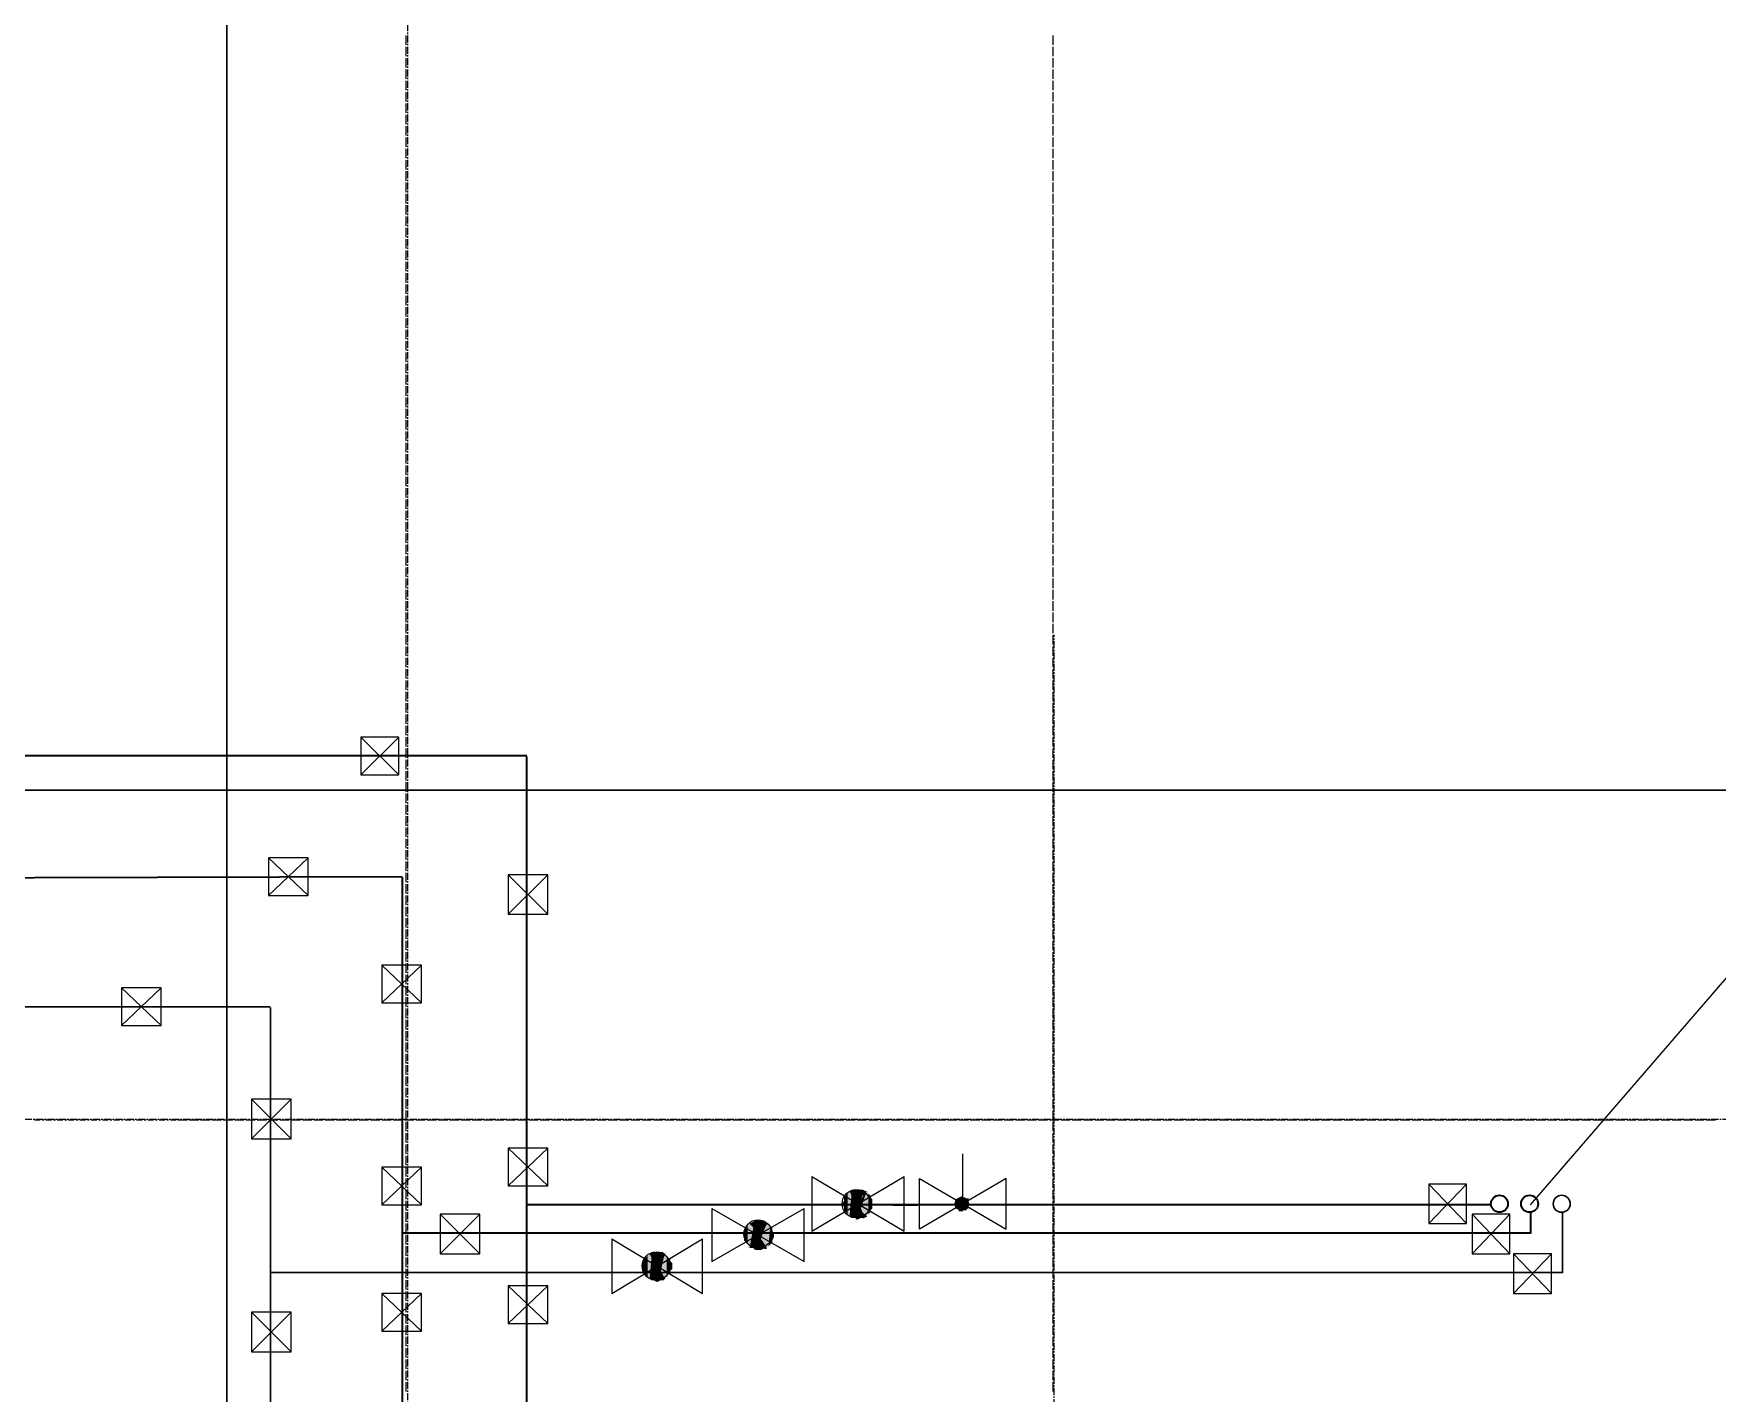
# Model space of a CAD drawing. Header units: millimetres. Extents: x -10178924 to 11692288, y -947381 to 58396.
# Drawn here: x 748519 to 752297, y -787306 to -784253 of the extents above; entities that cross this region are included whole.
import ezdxf

# ---------------------------------------------------------------- set-up
doc = ezdxf.new("R2010")
doc.units = ezdxf.units.MM
doc.linetypes.add('осевая', pattern=[50.8, 31.75, -6.35, 6.35, -6.35])
for name, color, linetype, lineweight in [('PDF _0', 7, 'Continuous', 9), ('PDF _Разрезы', 7, 'Continuous', 9), ('PDF _Текст', 7, 'Continuous', 5), ('Размеры осевые', 153, 'Continuous', 9)]:
    doc.layers.add(name, color=color, linetype=linetype, lineweight=lineweight)
for name, color, linetype in [('PDF _PDF _Разрезы', 7, 'Continuous'), ('PDF _В1_Арматура', 7, 'Continuous'), ('PDF _ВК_В1', 5, 'Continuous'), ('PDF _ВК_Т3', 1, 'Continuous'), ('PDF _ВК_Т4', 6, 'Continuous')]:
    doc.layers.add(name, color=color, linetype=linetype)
doc.layers.add('PDF _Размеры осевые', color=7, linetype='Continuous', true_color=0x5d6970)

# ---------------------------------------------------------------- blocks, each defined once
blk = doc.blocks.new('A$C5282721b')
at = {"layer": 'PDF _Разрезы', "color": 18, "lineweight": 9, "true_color": 0x000000, "transparency": 33554687}
for points in [[(26590.978, -58613.553), (26594.843, 2746.034)], [(-3851.775, -5161.054), (61037.167, -5161.054)]]:
    blk.add_lwpolyline(points, dxfattribs=at)
at = {"layer": 'Размеры осевые', "color": 251, "linetype": 'осевая', "ltscale": 0.5, "transparency": 33554687}
for p, q in [((27000, -52200), (27000, 1500)), ((28450, -58512.867), (28450, -4812.867)), ((-9750, -5900), (57900, -5900))]:
    blk.add_line(p, q, dxfattribs=at)

msp = doc.modelspace()

# ---------------------------------------------------------------- linework, layer by layer
at = {"layer": 'PDF _0', "lineweight": 25}
for points in [[(749253.1, -785917), (749337.8, -785917), (749337.8, -785832.4), (749253.1, -785832.4)], [(749045.7, -786188), (749134.6, -786188), (749134.6, -786103.3), (749045.7, -786103.3)], [(749583.3, -786230.3), (749672.2, -786230.3), (749672.2, -786141.4), (749583.3, -786141.4)], [(749299.7, -786429.3), (749388.6, -786429.3), (749388.6, -786344.6), (749299.7, -786344.6)], [(748715.5, -786480.1), (748804.4, -786480.1), (748804.4, -786395.4), (748715.5, -786395.4)], [(749007.6, -786734.1), (749096.5, -786734.1), (749096.5, -786645.2), (749007.6, -786645.2)], [(749583.3, -786839.9), (749672.2, -786839.9), (749672.2, -786755.3), (749583.3, -786755.3)], [(749299.7, -786882.3), (749388.6, -786882.3), (749388.6, -786797.6), (749299.7, -786797.6)], [(751649.2, -786924.6), (751733.9, -786924.6), (751733.9, -786835.7), (751649.2, -786835.7)], [(749430.9, -786992.3), (749519.8, -786992.3), (749519.8, -786903.4), (749430.9, -786903.4)], [(751746.6, -786992.3), (751831.2, -786992.3), (751831.2, -786903.4), (751746.6, -786903.4)], [(751839.7, -787081.2), (751924.4, -787081.2), (751924.4, -786992.3), (751839.7, -786992.3)], [(749299.7, -787165.9), (749388.6, -787165.9), (749388.6, -787081.2), (749299.7, -787081.2)], [(749583.3, -787149), (749672.2, -787149), (749672.2, -787064.3), (749583.3, -787064.3)], [(749007.6, -787212.5), (749096.5, -787212.5), (749096.5, -787123.6), (749007.6, -787123.6)]]:
    msp.add_lwpolyline(points, close=True, dxfattribs=at)
for points in [[(749253.1, -785832.4), (749337.8, -785917)], [(749337.8, -785832.4), (749253.1, -785917)], [(749045.7, -786103.3), (749134.6, -786188)], [(749134.6, -786103.3), (749045.7, -786188)], [(749583.3, -786141.4), (749672.2, -786230.3)], [(749672.2, -786141.4), (749583.3, -786230.3)], [(749299.7, -786344.6), (749388.6, -786429.3)], [(749388.6, -786344.6), (749299.7, -786429.3)], [(748715.5, -786395.4), (748804.4, -786480.1)], [(748804.4, -786395.4), (748715.5, -786480.1)], [(749007.6, -786645.2), (749096.5, -786734.1)], [(749096.5, -786645.2), (749007.6, -786734.1)], [(749583.3, -786755.3), (749672.2, -786839.9)], [(749672.2, -786755.3), (749583.3, -786839.9)], [(749299.7, -786797.6), (749388.6, -786882.3)], [(749388.6, -786797.6), (749299.7, -786882.3)], [(751649.2, -786835.7), (751733.9, -786924.6)], [(751733.9, -786835.7), (751649.2, -786924.6)], [(749430.9, -786903.4), (749519.8, -786992.3)], [(749519.8, -786903.4), (749430.9, -786992.3)], [(751746.6, -786903.4), (751831.2, -786992.3)], [(751831.2, -786903.4), (751746.6, -786992.3)], [(751839.7, -786992.3), (751924.4, -787081.2)], [(751924.4, -786992.3), (751839.7, -787081.2)], [(749299.7, -787081.2), (749388.6, -787165.9)], [(749388.6, -787081.2), (749299.7, -787165.9)], [(749583.3, -787064.3), (749672.2, -787149)], [(749672.2, -787064.3), (749583.3, -787149)], [(749007.6, -787123.6), (749096.5, -787212.5)], [(749096.5, -787123.6), (749007.6, -787212.5)]]:
    msp.add_lwpolyline(points, dxfattribs=at)
at = {"layer": 'PDF _PDF _Разрезы', "lineweight": 9}
for points in [[(748948.3, -839405.6), (748952.5, -778045.5)], [(718506.2, -785950.9), (783388.3, -785950.9)]]:
    msp.add_lwpolyline(points, dxfattribs=at)
at = {"layer": 'PDF _В1_Арматура', "lineweight": 25}
msp.add_lwpolyline([(750603.5, -786882.3), (750603.5, -786768)], dxfattribs=at)
at = {"layer": 'PDF _В1_Арматура', "lineweight": 0}
for points in [[(750264.9, -786818.8), (750472.3, -786941.5), (750472.3, -786818.8)], [(750264.9, -786818.8), (750264.9, -786941.5), (750472.3, -786818.8)], [(750379.2, -786861.1), (750387.6, -786852.6), (750379.2, -786861.1)], [(750040.5, -786890.7), (750247.9, -787009.3), (750247.9, -786890.7)], [(750040.5, -786890.7), (750040.5, -787009.3), (750247.9, -786890.7)], [(750362.2, -786890.7), (750366.5, -786882.3), (750362.2, -786890.7)], [(750599.3, -786886.5), (750586.6, -786886.5), (750599.3, -786886.5)], [(750599.3, -786873.8), (750590.8, -786873.8), (750599.3, -786873.8)], [(750603.5, -786895), (750595.1, -786895), (750603.5, -786895)], [(750603.5, -786865.3), (750599.3, -786865.3), (750603.5, -786865.3)], [(750603.5, -786865.3), (750603.5, -786865.3), (750603.5, -786865.3)], [(750603.5, -786865.3), (750603.5, -786865.3), (750603.5, -786865.3)], [(750607.8, -786886.5), (750603.5, -786882.3), (750607.8, -786886.5)], [(750603.5, -786895), (750603.5, -786895), (750603.5, -786895)], [(750603.5, -786895), (750603.5, -786895), (750603.5, -786895)], [(750616.3, -786869.6), (750612, -786869.6), (750616.3, -786869.6)], [(750159, -786933.1), (750163.3, -786924.6), (750159, -786933.1)], [(750379.2, -786911.9), (750387.6, -786907.7), (750379.2, -786911.9)], [(749816.1, -786958.5), (749816.1, -787081.2), (750019.3, -786958.5)], [(749816.2, -786958.5), (750019.3, -787081.2), (750019.3, -786958.5)], [(750137.9, -786958.5), (750146.3, -786950), (750137.9, -786958.5)], [(749930.4, -787000.8), (749934.7, -786992.3), (749930.4, -787000.8)], [(750159, -786979.6), (750163.3, -786979.6), (750159, -786979.6)], [(749909.3, -787030.4), (749917.7, -787022), (749909.3, -787030.4)], [(749930.4, -787051.6), (749934.7, -787047.4), (749930.4, -787051.6)]]:
    msp.add_lwpolyline(points, dxfattribs=at)
at = {"layer": 'PDF _В1_Арматура', "lineweight": 25}
msp.add_lwpolyline([(750506.2, -786823), (750700.9, -786937.3), (750700.9, -786823), (750506.2, -786937.3)], close=True, dxfattribs=at)
at = {"layer": 'PDF _В1_Арматура', "lineweight": 0}
for points in [[(750603.5, -786865.3), (750603.5, -786865.3), (750603.5, -786865.3)], [(750603.5, -786882.3), (750603.5, -786882.3), (750603.5, -786882.3)], [(750612, -786869.6), (750612, -786869.6), (750612, -786869.6)]]:
    msp.add_lwpolyline(points, close=True, dxfattribs=at)
for centre in [(750364.4, -786880.1), (750144.2, -786947.9), (749915.6, -787019.8)]:
    msp.add_circle(centre, 31.7, dxfattribs=at)
at = {"layer": 'PDF _В1_Арматура', "lineweight": 25}
msp.add_circle((750601.4, -786880.1), 14.8, dxfattribs=at)
at = {"layer": 'PDF _В1_Арматура', "transparency": 33554559}
for points in [[(750341.1, -786899.2), (750341.1, -786861.1), (750336.8, -786895)], [(750341.1, -786861.1), (750336.8, -786895), (750336.8, -786865.3)], [(750345.3, -786903.4), (750345.3, -786856.9), (750341.1, -786899.2)], [(750345.3, -786856.9), (750341.1, -786899.2), (750341.1, -786861.1)], [(750349.5, -786907.7), (750349.5, -786852.6), (750345.3, -786903.4)], [(750349.5, -786852.6), (750345.3, -786903.4), (750345.3, -786856.9)], [(750353.8, -786861.1), (750353.8, -786848.4), (750349.5, -786852.6)], [(750353.8, -786861.1), (750349.5, -786907.7), (750349.5, -786852.6)], [(750353.8, -786899.2), (750353.8, -786861.1), (750349.5, -786907.7)], [(750362.2, -786869.6), (750362.2, -786848.4), (750353.8, -786861.1)], [(750362.2, -786848.4), (750353.8, -786861.1), (750353.8, -786848.4)], [(750362.2, -786869.6), (750353.8, -786899.2), (750353.8, -786861.1)], [(750366.5, -786882.3), (750366.5, -786848.4), (750362.2, -786869.6)], [(750366.5, -786848.4), (750362.2, -786869.6), (750362.2, -786848.4)], [(750374.9, -786869.6), (750374.9, -786848.4), (750366.5, -786882.3)], [(750374.9, -786848.4), (750366.5, -786882.3), (750366.5, -786848.4)], [(750379.2, -786861.1), (750379.2, -786848.4), (750374.9, -786869.6)], [(750379.2, -786848.4), (750374.9, -786869.6), (750374.9, -786848.4)], [(750387.6, -786907.7), (750387.6, -786852.6), (750374.9, -786890.7)], [(750387.6, -786852.6), (750374.9, -786890.7), (750374.9, -786869.6)], [(750387.6, -786852.6), (750379.2, -786861.1), (750379.2, -786848.4)], [(750391.9, -786856.9), (750387.6, -786907.7), (750387.6, -786852.6)], [(750391.9, -786903.4), (750391.9, -786856.9), (750387.6, -786907.7)], [(750396.1, -786861.1), (750391.9, -786903.4), (750391.9, -786856.9)], [(750396.1, -786899.2), (750396.1, -786861.1), (750391.9, -786903.4)], [(750396.1, -786865.3), (750396.1, -786899.2), (750396.1, -786861.1)], [(750336.8, -786886.5), (750336.8, -786873.8), (750332.6, -786882.3)], [(750336.8, -786895), (750336.8, -786865.3), (750336.8, -786890.7)], [(750336.8, -786865.3), (750336.8, -786890.7), (750336.8, -786869.6)], [(750336.8, -786890.7), (750336.8, -786869.6), (750336.8, -786886.5)], [(750336.8, -786869.6), (750336.8, -786886.5), (750336.8, -786873.8)], [(750353.8, -786899.2), (750353.8, -786911.9), (750349.5, -786907.7)], [(750362.2, -786890.7), (750362.2, -786869.6), (750353.8, -786899.2)], [(750362.2, -786911.9), (750362.2, -786890.7), (750353.8, -786911.9)], [(750362.2, -786890.7), (750353.8, -786911.9), (750353.8, -786899.2)], [(750366.5, -786882.3), (750362.2, -786890.7), (750362.2, -786869.6)], [(750366.5, -786916.1), (750366.5, -786882.3), (750362.2, -786911.9)], [(750366.5, -786882.3), (750362.2, -786911.9), (750362.2, -786890.7)], [(750366.5, -786882.3), (750366.5, -786882.3), (750374.9, -786869.6)], [(750366.5, -786882.3), (750374.9, -786869.6), (750374.9, -786890.7)], [(750374.9, -786890.7), (750366.5, -786916.1), (750366.5, -786882.3)], [(750374.9, -786911.9), (750374.9, -786890.7), (750366.5, -786916.1)], [(750379.2, -786899.2), (750374.9, -786911.9), (750374.9, -786890.7)], [(750379.2, -786911.9), (750379.2, -786899.2), (750374.9, -786911.9)], [(750387.6, -786907.7), (750379.2, -786911.9), (750379.2, -786899.2)], [(750400.3, -786869.6), (750396.1, -786895), (750396.1, -786865.3)], [(750396.1, -786895), (750396.1, -786865.3), (750396.1, -786899.2)], [(750400.3, -786890.7), (750400.3, -786869.6), (750396.1, -786895)], [(750400.3, -786873.8), (750400.3, -786890.7), (750400.3, -786869.6)], [(750400.3, -786882.3), (750400.3, -786886.5), (750400.3, -786873.8)], [(750400.3, -786886.5), (750400.3, -786873.8), (750400.3, -786890.7)], [(750590.8, -786873.8), (750599.3, -786873.8), (750586.6, -786873.8)], [(750599.3, -786873.8), (750586.6, -786873.8), (750599.3, -786878)], [(750586.6, -786873.8), (750599.3, -786878), (750586.6, -786878)], [(750599.3, -786878), (750586.6, -786878), (750603.5, -786882.3)], [(750586.6, -786878), (750603.5, -786882.3), (750586.6, -786882.3)], [(750599.3, -786882.3), (750599.3, -786882.3), (750586.6, -786882.3)], [(750599.3, -786882.3), (750586.6, -786882.3), (750603.5, -786882.3)], [(750599.3, -786882.3), (750586.6, -786882.3), (750599.3, -786886.5)], [(750586.6, -786882.3), (750599.3, -786886.5), (750586.6, -786886.5)], [(750586.6, -786886.5), (750599.3, -786886.5), (750590.8, -786886.5)], [(750595.1, -786869.6), (750590.8, -786869.6), (750590.8, -786869.6)], [(750590.8, -786869.6), (750595.1, -786869.6), (750595.1, -786869.6)], [(750595.1, -786869.6), (750595.1, -786869.6), (750590.8, -786869.6)], [(750595.1, -786869.6), (750590.8, -786869.6), (750599.3, -786873.8)], [(750590.8, -786869.6), (750599.3, -786873.8), (750590.8, -786873.8)], [(750599.3, -786886.5), (750590.8, -786886.5), (750595.1, -786890.7)], [(750590.8, -786886.5), (750595.1, -786890.7), (750590.8, -786890.7)], [(750590.8, -786890.7), (750595.1, -786890.7), (750595.1, -786890.7)], [(750595.1, -786890.7), (750595.1, -786890.7), (750590.8, -786890.7)], [(750595.1, -786895), (750595.1, -786895), (750590.8, -786890.7)], [(750595.1, -786895), (750590.8, -786890.7), (750595.1, -786890.7)], [(750599.3, -786865.3), (750603.5, -786865.3), (750595.1, -786865.3)], [(750603.5, -786865.3), (750595.1, -786865.3), (750603.5, -786869.6)], [(750595.1, -786865.3), (750603.5, -786869.6), (750595.1, -786869.6)], [(750595.1, -786869.6), (750603.5, -786869.6), (750603.5, -786869.6)], [(750603.5, -786869.6), (750603.5, -786869.6), (750595.1, -786869.6)], [(750603.5, -786869.6), (750595.1, -786869.6), (750603.5, -786878)], [(750595.1, -786869.6), (750603.5, -786878), (750599.3, -786878)], [(750599.3, -786886.5), (750603.5, -786890.7), (750595.1, -786890.7)], [(750595.1, -786890.7), (750603.5, -786890.7), (750603.5, -786890.7)], [(750603.5, -786890.7), (750603.5, -786890.7), (750595.1, -786890.7)], [(750603.5, -786890.7), (750595.1, -786890.7), (750603.5, -786895)], [(750595.1, -786890.7), (750603.5, -786895), (750595.1, -786895)], [(750595.1, -786895), (750603.5, -786895), (750603.5, -786895)], [(750603.5, -786895), (750603.5, -786895), (750595.1, -786895)], [(750595.1, -786895), (750603.5, -786895), (750599.3, -786895)], [(750603.5, -786865.3), (750599.3, -786865.3), (750599.3, -786865.3)], [(750599.3, -786878), (750603.5, -786878), (750603.5, -786882.3)], [(750603.5, -786882.3), (750599.3, -786882.3), (750599.3, -786882.3)], [(750603.5, -786882.3), (750599.3, -786882.3), (750603.5, -786886.5)], [(750599.3, -786882.3), (750603.5, -786886.5), (750599.3, -786886.5)], [(750603.5, -786886.5), (750599.3, -786886.5), (750603.5, -786890.7)], [(750599.3, -786895), (750603.5, -786895), (750603.5, -786895)], [(750603.5, -786865.3), (750607.8, -786865.3), (750607.8, -786865.3)], [(750607.8, -786865.3), (750607.8, -786865.3), (750603.5, -786865.3)], [(750607.8, -786865.3), (750603.5, -786865.3), (750612, -786869.6)], [(750603.5, -786865.3), (750612, -786869.6), (750603.5, -786869.6)], [(750603.5, -786869.6), (750612, -786869.6), (750612, -786869.6)], [(750612, -786869.6), (750612, -786869.6), (750603.5, -786869.6)], [(750603.5, -786878), (750603.5, -786878), (750603.5, -786869.6)], [(750603.5, -786878), (750603.5, -786869.6), (750612, -786869.6)], [(750603.5, -786878), (750603.5, -786882.3), (750603.5, -786882.3)], [(750603.5, -786882.3), (750616.2, -786882.3), (750616.2, -786882.3)], [(750616.2, -786882.3), (750616.2, -786882.3), (750603.5, -786882.3)], [(750603.5, -786882.3), (750607.8, -786886.5), (750603.5, -786886.5)], [(750607.8, -786886.5), (750603.5, -786886.5), (750607.8, -786890.7)], [(750603.5, -786886.5), (750607.8, -786890.7), (750603.5, -786890.7)], [(750612, -786890.7), (750603.5, -786890.7), (750612, -786895)], [(750603.5, -786890.7), (750612, -786895), (750603.5, -786895)], [(750607.8, -786895), (750607.8, -786895), (750603.5, -786895)], [(750607.8, -786895), (750603.5, -786895), (750612, -786895)], [(750603.5, -786895), (750607.8, -786895), (750607.8, -786895)], [(750607.8, -786873.8), (750616.3, -786878), (750603.6, -786878)], [(750616.3, -786878), (750603.6, -786878), (750616.3, -786882.3)], [(750603.6, -786878), (750616.3, -786882.3), (750603.6, -786882.3)], [(750616.3, -786882.3), (750603.6, -786882.3), (750616.3, -786886.5)], [(750603.6, -786882.3), (750616.3, -786886.5), (750607.8, -786886.5)], [(750612, -786869.6), (750616.3, -786869.6), (750607.8, -786869.6)], [(750616.3, -786869.6), (750607.8, -786869.6), (750616.3, -786873.8)], [(750607.8, -786869.6), (750616.3, -786873.8), (750607.8, -786873.8)], [(750607.8, -786873.8), (750616.2, -786873.8), (750616.2, -786873.8)], [(750616.2, -786873.8), (750616.2, -786873.8), (750607.8, -786873.8)], [(750616.3, -786873.8), (750607.8, -786873.8), (750616.3, -786878)], [(750607.8, -786886.5), (750616.2, -786886.5), (750616.2, -786886.5)], [(750616.2, -786886.5), (750616.2, -786886.5), (750607.8, -786886.5)], [(750616.3, -786886.5), (750607.8, -786886.5), (750616.3, -786890.7)], [(750607.8, -786886.5), (750616.3, -786890.7), (750607.8, -786890.7)], [(750612, -786890.7), (750612, -786895), (750612, -786895)], [(750612, -786895), (750612, -786895), (750612, -786890.7)], [(750116.7, -786966.9), (750116.7, -786933.1), (750112.5, -786962.7)], [(750116.7, -786933.1), (750112.5, -786962.7), (750112.5, -786941.5)], [(750120.9, -786971.2), (750120.9, -786928.8), (750116.7, -786966.9)], [(750120.9, -786928.8), (750116.7, -786966.9), (750116.7, -786933.1)], [(750125.2, -786979.6), (750125.2, -786924.6), (750120.9, -786975.4)], [(750125.2, -786924.6), (750120.9, -786975.4), (750120.9, -786924.6)], [(750120.9, -786975.4), (750120.9, -786924.6), (750120.9, -786971.2)], [(750120.9, -786924.6), (750120.9, -786971.2), (750120.9, -786928.8)], [(750133.6, -786933.1), (750133.6, -786920.4), (750125.2, -786924.6)], [(750133.6, -786933.1), (750125.2, -786979.6), (750125.2, -786924.6)], [(750133.6, -786971.2), (750133.6, -786933.1), (750125.2, -786979.6)], [(750137.9, -786941.5), (750137.9, -786916.1), (750133.6, -786933.1)], [(750137.9, -786916.1), (750133.6, -786933.1), (750133.6, -786920.4)], [(750137.9, -786941.5), (750133.6, -786971.2), (750133.6, -786933.1)], [(750146.3, -786950), (750146.3, -786916.1), (750137.9, -786941.5)], [(750146.3, -786916.1), (750137.9, -786941.5), (750137.9, -786916.1)], [(750150.6, -786941.5), (750150.6, -786916.1), (750146.3, -786950)], [(750150.6, -786916.1), (750146.3, -786950), (750146.3, -786916.1)], [(750159, -786920.4), (750150.6, -786941.5), (750150.6, -786916.1)], [(750159, -786933.1), (750159, -786920.4), (750150.6, -786941.5)], [(750163.3, -786979.6), (750163.3, -786924.6), (750150.6, -786958.5)], [(750163.3, -786924.6), (750150.6, -786958.5), (750150.6, -786941.5)], [(750163.3, -786924.6), (750159, -786933.1), (750159, -786920.4)], [(750167.5, -786975.4), (750167.5, -786924.6), (750163.3, -786979.6)], [(750167.5, -786924.6), (750163.3, -786979.6), (750163.3, -786924.6)], [(750171.7, -786928.8), (750167.5, -786975.4), (750167.5, -786924.6)], [(750171.7, -786971.2), (750171.7, -786928.8), (750167.5, -786975.4)], [(750176, -786933.1), (750171.7, -786971.2), (750171.7, -786928.8)], [(750176, -786966.9), (750176, -786933.1), (750171.7, -786971.2)], [(750176, -786941.5), (750176, -786966.9), (750176, -786933.1)], [(750112.5, -786962.7), (750112.5, -786941.5), (750112.5, -786954.2)], [(750112.5, -786941.5), (750112.5, -786954.2), (750112.5, -786945.8)], [(750112.5, -786954.2), (750112.5, -786945.8), (750112.5, -786950)], [(750133.6, -786971.2), (750133.6, -786979.6), (750125.2, -786979.6)], [(750137.9, -786958.5), (750137.9, -786941.5), (750133.6, -786971.2)], [(750137.9, -786983.9), (750137.9, -786958.5), (750133.6, -786979.6)], [(750137.9, -786958.5), (750133.6, -786979.6), (750133.6, -786971.2)], [(750146.3, -786950), (750137.9, -786958.5), (750137.9, -786941.5)], [(750146.3, -786983.9), (750146.3, -786950), (750137.9, -786983.9)], [(750146.3, -786950), (750137.9, -786983.9), (750137.9, -786958.5)], [(750146.3, -786950), (750146.3, -786950), (750150.6, -786941.5)], [(750146.3, -786950), (750150.6, -786941.5), (750150.6, -786958.5)], [(750150.6, -786958.5), (750146.3, -786983.9), (750146.3, -786950)], [(750150.6, -786983.9), (750150.6, -786958.5), (750146.3, -786983.9)], [(750159, -786971.2), (750150.6, -786983.9), (750150.6, -786958.5)], [(750159, -786979.6), (750159, -786971.2), (750150.6, -786983.9)], [(750163.3, -786979.6), (750159, -786979.6), (750159, -786971.2)], [(750180.2, -786945.8), (750176, -786962.7), (750176, -786941.5)], [(750176, -786962.7), (750176, -786941.5), (750176, -786966.9)], [(750180.2, -786954.2), (750180.2, -786945.8), (750176, -786962.7)], [(750180.2, -786950), (750180.2, -786954.2), (750180.2, -786945.8)], [(749888.1, -787034.7), (749888.1, -787005), (749883.9, -787030.4)], [(749888.1, -787005), (749883.9, -787030.4), (749883.9, -787009.3)], [(749883.9, -787030.4), (749883.9, -787009.3), (749883.9, -787026.2)], [(749883.9, -787009.3), (749883.9, -787026.2), (749883.9, -787013.5)], [(749883.9, -787026.2), (749883.9, -787013.5), (749883.9, -787022)], [(749892.3, -787038.9), (749892.3, -787000.8), (749888.1, -787034.7)], [(749892.3, -787000.8), (749888.1, -787034.7), (749888.1, -787005)], [(749896.6, -787043.1), (749896.6, -786996.6), (749892.3, -787038.9)], [(749896.6, -786996.6), (749892.3, -787038.9), (749892.3, -787000.8)], [(749900.8, -787047.4), (749900.8, -786992.3), (749896.6, -787043.1)], [(749900.8, -786992.3), (749896.6, -787043.1), (749896.6, -786996.6)], [(749905, -787000.8), (749905, -786988.1), (749900.8, -786992.3)], [(749905, -787000.8), (749900.8, -787047.4), (749900.8, -786992.3)], [(749905, -787038.9), (749905, -787000.8), (749900.8, -787047.4)], [(749909.3, -787009.3), (749909.3, -786988.1), (749905, -787000.8)], [(749909.3, -786988.1), (749905, -787000.8), (749905, -786988.1)], [(749909.3, -787009.3), (749905, -787038.9), (749905, -787000.8)], [(749909.3, -787030.4), (749909.3, -787009.3), (749905, -787038.9)], [(749917.7, -787022), (749917.7, -786988.1), (749909.3, -787009.3)], [(749917.7, -786988.1), (749909.3, -787009.3), (749909.3, -786988.1)], [(749917.7, -787022), (749909.3, -787030.4), (749909.3, -787009.3)], [(749926.2, -787009.3), (749926.2, -786988.1), (749917.7, -787022)], [(749926.2, -786988.1), (749917.7, -787022), (749917.7, -786988.1)], [(749917.7, -787022), (749917.7, -787022), (749926.2, -787009.3)], [(749917.7, -787022), (749926.2, -787009.3), (749926.2, -787030.4)], [(749930.4, -787000.8), (749930.4, -786988.1), (749926.2, -787009.3)], [(749930.4, -786988.1), (749926.2, -787009.3), (749926.2, -786988.1)], [(749934.7, -787047.4), (749934.7, -786992.3), (749926.2, -787030.4)], [(749934.7, -786992.3), (749926.2, -787030.4), (749926.2, -787009.3)], [(749934.7, -786992.3), (749930.4, -787000.8), (749930.4, -786988.1)], [(749938.9, -786996.6), (749934.7, -787047.4), (749934.7, -786992.3)], [(749938.9, -787043.1), (749938.9, -786996.6), (749934.7, -787047.4)], [(749943.1, -787000.8), (749938.9, -787043.1), (749938.9, -786996.6)], [(749943.1, -787038.9), (749943.1, -787000.8), (749938.9, -787043.1)], [(749947.4, -787005), (749943.1, -787038.9), (749943.1, -787000.8)], [(749947.4, -787034.7), (749947.4, -787005), (749943.1, -787038.9)], [(749947.4, -787009.3), (749947.4, -787034.7), (749947.4, -787005)], [(749951.6, -787013.5), (749947.4, -787030.4), (749947.4, -787009.3)], [(749947.4, -787030.4), (749947.4, -787009.3), (749947.4, -787034.7)], [(749951.6, -787026.2), (749951.6, -787013.5), (749947.4, -787030.4)], [(749951.6, -787022), (749951.6, -787026.2), (749951.6, -787013.5)], [(749905, -787038.9), (749905, -787051.6), (749900.8, -787047.4)], [(749909.3, -787051.6), (749909.3, -787030.4), (749905, -787051.6)], [(749909.3, -787030.4), (749905, -787051.6), (749905, -787038.9)], [(749917.7, -787055.8), (749917.7, -787022), (749909.3, -787051.6)], [(749917.7, -787022), (749909.3, -787051.6), (749909.3, -787030.4)], [(749926.2, -787030.4), (749917.7, -787055.8), (749917.7, -787022)], [(749926.2, -787051.6), (749926.2, -787030.4), (749917.7, -787055.8)], [(749930.4, -787038.9), (749926.2, -787051.6), (749926.2, -787030.4)], [(749930.4, -787051.6), (749930.4, -787038.9), (749926.2, -787051.6)], [(749934.7, -787047.4), (749930.4, -787051.6), (749930.4, -787038.9)]]:
    msp.add_solid(points, dxfattribs=at)
at = {"layer": 'PDF _ВК_В1', "lineweight": 30}
for points in [[(734508.3, -780642.5), (734508.3, -786437.8), (749049.3, -786437.8)], [(749049.9, -821291), (749049.9, -786439.2)], [(751949.8, -786899.2), (751949.8, -787034.7), (749050, -787034.7)]]:
    msp.add_lwpolyline(points, dxfattribs=at)
msp.add_circle((751947.6, -786880.1), 19.1, dxfattribs=at)
at = {"layer": 'PDF _ВК_Т3', "lineweight": 35}
for points in [[(738348, -786175.3), (749345.8, -786145.7)], [(749346.2, -821172.5), (749346.2, -786147.1)], [(751877.8, -786899.2), (751877.8, -786945.8), (749346.3, -786945.8)]]:
    msp.add_lwpolyline(points, dxfattribs=at)
msp.add_circle((751875.7, -786880.1), 19.1, dxfattribs=at)
at = {"layer": 'PDF _ВК_Т4', "lineweight": 35}
for points in [[(749625.6, -785874.7), (738640.5, -785874.7), (738644.7, -786171)], [(749625.6, -821121.7), (749625.6, -785876.1)], [(751788.9, -786882.3), (749625.7, -786882.3)], [(750446.9, -786882.3), (750501.9, -786882.3)]]:
    msp.add_lwpolyline(points, dxfattribs=at)
msp.add_circle((751807.9, -786880.1), 19.1, dxfattribs=at)
at = {"layer": 'PDF _Размеры осевые', "lineweight": 9}
for points in [[(749354.7, -784278.7), (749354.7, -784261.8), (749354.7, -784257.6)], [(749354.7, -784304.1), (749354.7, -784287.2), (749354.7, -784283)], [(750806.8, -784278.7), (750806.8, -784261.8), (750806.8, -784257.6)], [(750806.8, -784304.1), (750806.8, -784287.2), (750806.8, -784283)], [(749354.7, -784329.5), (749354.7, -784312.6), (749354.7, -784308.4)], [(750806.8, -784329.5), (750806.8, -784312.6), (750806.8, -784308.4)], [(749354.7, -784354.9), (749354.7, -784338), (749354.7, -784333.8)], [(749354.7, -784380.3), (749354.7, -784363.4), (749354.7, -784359.2)], [(750806.8, -784354.9), (750806.8, -784338), (750806.8, -784333.8)], [(750806.8, -784380.3), (750806.8, -784363.4), (750806.8, -784359.2)], [(749354.7, -784405.7), (749354.7, -784388.8), (749354.7, -784384.6)], [(750806.8, -784405.7), (750806.8, -784388.8), (750806.8, -784384.6)], [(749354.7, -784431.1), (749354.7, -784414.2), (749354.7, -784410)], [(749354.7, -784456.5), (749354.7, -784439.6), (749354.7, -784435.4)], [(750806.8, -784431.1), (750806.8, -784414.2), (750806.8, -784410)], [(750806.8, -784456.5), (750806.8, -784439.6), (750806.8, -784435.4)], [(749354.7, -784481.9), (749354.7, -784465), (749354.7, -784460.8)], [(750806.8, -784481.9), (750806.8, -784465), (750806.8, -784460.8)], [(749354.7, -784507.3), (749354.7, -784490.4), (749354.7, -784486.2)], [(749354.7, -784532.7), (749354.7, -784515.8), (749354.7, -784511.6)], [(750806.8, -784507.3), (750806.8, -784490.4), (750806.8, -784486.2)], [(750806.8, -784532.7), (750806.8, -784515.8), (750806.8, -784511.6)], [(749354.7, -784558.1), (749354.7, -784541.2), (749354.7, -784537)], [(750806.8, -784558.1), (750806.8, -784541.2), (750806.8, -784537)], [(749354.7, -784583.5), (749354.7, -784566.6), (749354.7, -784562.4)], [(749354.7, -784608.9), (749354.7, -784592), (749354.7, -784587.8)], [(750806.8, -784583.5), (750806.8, -784566.6), (750806.8, -784562.4)], [(750806.8, -784608.9), (750806.8, -784592), (750806.8, -784587.8)], [(749354.7, -784634.3), (749354.7, -784617.4), (749354.7, -784613.2)], [(750806.8, -784634.3), (750806.8, -784617.4), (750806.8, -784613.2)], [(749354.7, -784659.7), (749354.7, -784642.8), (749354.7, -784638.6)], [(749354.7, -784685.1), (749354.7, -784668.2), (749354.7, -784664)], [(750806.8, -784659.7), (750806.8, -784642.8), (750806.8, -784638.6)], [(750806.8, -784685.1), (750806.8, -784668.2), (750806.8, -784664)], [(749354.7, -784710.5), (749354.7, -784693.6), (749354.7, -784689.4)], [(750806.8, -784710.5), (750806.8, -784693.6), (750806.8, -784689.4)], [(749354.7, -784735.9), (749354.7, -784719), (749354.7, -784714.8)], [(749354.7, -784761.3), (749354.7, -784744.4), (749354.7, -784740.2)], [(750806.8, -784735.9), (750806.8, -784719), (750806.8, -784714.8)], [(750806.8, -784761.3), (750806.8, -784744.4), (750806.8, -784740.2)], [(749354.7, -784786.7), (749354.7, -784769.8), (749354.7, -784765.6)], [(750806.8, -784786.7), (750806.8, -784769.8), (750806.8, -784765.6)], [(749354.7, -784812.1), (749354.7, -784795.2), (749354.7, -784791)], [(749354.7, -784837.5), (749354.7, -784820.6), (749354.7, -784816.4)], [(750806.8, -784812.1), (750806.8, -784795.2), (750806.8, -784791)], [(750806.8, -784837.5), (750806.8, -784820.6), (750806.8, -784816.4)], [(749354.7, -784862.9), (749354.7, -784846), (749354.7, -784841.8)], [(750806.8, -784862.9), (750806.8, -784846), (750806.8, -784841.8)], [(749354.7, -784888.3), (749354.7, -784871.4), (749354.7, -784867.2)], [(749354.7, -784913.7), (749354.7, -784896.8), (749354.7, -784892.6)], [(750806.8, -784888.3), (750806.8, -784871.4), (750806.8, -784867.2)], [(750806.8, -784913.7), (750806.8, -784896.8), (750806.8, -784892.6)], [(749354.7, -784939.1), (749354.7, -784922.2), (749354.7, -784918)], [(750806.8, -784939.1), (750806.8, -784922.2), (750806.8, -784918)], [(749354.7, -784964.5), (749354.7, -784947.6), (749354.7, -784943.4)], [(749354.7, -784989.9), (749354.7, -784973), (749354.7, -784968.8)], [(750806.8, -784964.5), (750806.8, -784947.6), (750806.8, -784943.4)], [(750806.8, -784989.9), (750806.8, -784973), (750806.8, -784968.8)], [(749354.7, -785015.3), (749354.7, -784998.4), (749354.7, -784994.2)], [(750806.8, -785015.3), (750806.8, -784998.4), (750806.8, -784994.2)], [(749354.7, -785040.7), (749354.7, -785023.8), (749354.7, -785019.6)], [(749354.7, -785066.1), (749354.7, -785049.2), (749354.7, -785045)], [(750806.8, -785040.7), (750806.8, -785023.8), (750806.8, -785019.6)], [(750806.8, -785066.1), (750806.8, -785049.2), (750806.8, -785045)], [(749354.7, -785091.5), (749354.7, -785074.6), (749354.7, -785070.4)], [(750806.8, -785091.5), (750806.8, -785074.6), (750806.8, -785070.4)], [(749354.7, -785116.9), (749354.7, -785100), (749354.7, -785095.8)], [(749354.7, -785142.3), (749354.7, -785125.4), (749354.7, -785121.2)], [(750806.8, -785116.9), (750806.8, -785100), (750806.8, -785095.8)], [(750806.8, -785142.3), (750806.8, -785125.4), (750806.8, -785121.2)], [(749354.7, -785167.7), (749354.7, -785150.8), (749354.7, -785146.6)], [(750806.8, -785167.7), (750806.8, -785150.8), (750806.8, -785146.6)], [(749354.7, -785193.1), (749354.7, -785176.2), (749354.7, -785172)], [(749354.7, -785218.5), (749354.7, -785201.6), (749354.7, -785197.4)], [(750806.8, -785193.1), (750806.8, -785176.2), (750806.8, -785172)], [(750806.8, -785218.5), (750806.8, -785201.6), (750806.8, -785197.4)], [(749354.7, -785243.9), (749354.7, -785227), (749354.7, -785222.8)], [(750806.8, -785243.9), (750806.8, -785227), (750806.8, -785222.8)], [(749354.7, -785269.3), (749354.7, -785252.4), (749354.7, -785248.2)], [(749354.7, -785294.7), (749354.7, -785277.8), (749354.7, -785273.6)], [(750806.8, -785269.3), (750806.8, -785252.4), (750806.8, -785248.2)], [(750806.8, -785294.7), (750806.8, -785277.8), (750806.8, -785273.6)], [(749354.7, -785320.1), (749354.7, -785303.2), (749354.7, -785299)], [(750806.8, -785320.1), (750806.8, -785303.2), (750806.8, -785299)], [(749354.7, -785345.5), (749354.7, -785328.6), (749354.7, -785324.4)], [(749354.7, -785370.9), (749354.7, -785354), (749354.7, -785349.8)], [(750806.8, -785345.5), (750806.8, -785328.6), (750806.8, -785324.4)], [(750806.8, -785370.9), (750806.8, -785354), (750806.8, -785349.8)], [(749354.7, -785396.3), (749354.7, -785379.4), (749354.7, -785375.2)], [(750806.8, -785396.3), (750806.8, -785379.4), (750806.8, -785375.2)], [(749354.7, -785421.7), (749354.7, -785404.8), (749354.7, -785400.6)], [(749354.7, -785447.1), (749354.7, -785430.2), (749354.7, -785426)], [(750806.8, -785421.7), (750806.8, -785404.8), (750806.8, -785400.6)], [(750806.8, -785447.1), (750806.8, -785430.2), (750806.8, -785426)], [(749354.7, -785472.5), (749354.7, -785455.6), (749354.7, -785451.4)], [(750806.8, -785472.5), (750806.8, -785455.6), (750806.8, -785451.4)], [(749354.7, -785497.9), (749354.7, -785481), (749354.7, -785476.8)], [(749354.7, -785523.3), (749354.7, -785506.4), (749354.7, -785502.2)], [(750806.8, -785497.9), (750806.8, -785481), (750806.8, -785476.8)], [(750806.8, -785523.3), (750806.8, -785506.4), (750806.8, -785502.2)], [(749354.7, -785548.7), (749354.7, -785531.8), (749354.7, -785527.6)], [(750806.8, -785548.7), (750806.8, -785531.8), (750806.8, -785527.6)], [(749354.7, -785574.1), (749354.7, -785557.2), (749354.7, -785553)], [(749354.7, -785599.5), (749354.7, -785582.6), (749354.7, -785578.4)], [(750806.8, -785574.1), (750806.8, -785557.2), (750806.8, -785553)], [(750806.8, -785599.5), (750806.8, -785582.6), (750806.8, -785578.4)], [(749354.7, -785624.9), (749354.7, -785608), (749354.7, -785603.8)], [(750806.8, -785624.9), (750806.8, -785608), (750806.8, -785603.8)], [(749354.7, -785650.3), (749354.7, -785633.4), (749354.7, -785629.2)], [(750806.8, -785650.3), (750806.8, -785633.4), (750806.8, -785629.2)], [(749354.7, -785675.7), (749354.7, -785658.8), (749354.7, -785654.6)], [(749354.7, -785701.1), (749354.7, -785684.2), (749354.7, -785680)], [(750806.8, -785675.7), (750806.8, -785658.8), (750806.8, -785654.6)], [(750806.8, -785701.1), (750806.8, -785684.2), (750806.8, -785680)], [(749354.7, -785726.5), (749354.7, -785709.6), (749354.7, -785705.4)], [(750806.8, -785726.5), (750806.8, -785709.6), (750806.8, -785705.4)], [(749354.7, -785751.9), (749354.7, -785735), (749354.7, -785730.8)], [(749354.7, -785777.3), (749354.7, -785760.4), (749354.7, -785756.2)], [(750806.8, -785751.9), (750806.8, -785735), (750806.8, -785730.8)], [(750806.8, -785777.3), (750806.8, -785760.4), (750806.8, -785756.2)], [(749354.7, -785802.7), (749354.7, -785785.8), (749354.7, -785781.6)], [(750806.8, -785802.7), (750806.8, -785785.8), (750806.8, -785781.6)], [(749354.7, -785828.1), (749354.7, -785811.2), (749354.7, -785807)], [(749354.7, -785853.5), (749354.7, -785836.6), (749354.7, -785832.4)], [(750806.8, -785828.1), (750806.8, -785811.2), (750806.8, -785807)], [(750806.8, -785853.5), (750806.8, -785836.6), (750806.8, -785832.4)], [(749354.7, -785878.9), (749354.7, -785862), (749354.7, -785857.8)], [(750806.8, -785878.9), (750806.8, -785862), (750806.8, -785857.8)], [(749354.7, -785904.3), (749354.7, -785887.4), (749354.7, -785883.2)], [(749354.7, -785929.7), (749354.7, -785912.8), (749354.7, -785908.6)], [(750806.8, -785904.3), (750806.8, -785887.4), (750806.8, -785883.2)], [(750806.8, -785929.7), (750806.8, -785912.8), (750806.8, -785908.6)], [(749354.7, -785955.1), (749354.7, -785938.2), (749354.7, -785934)], [(750806.8, -785955.1), (750806.8, -785938.2), (750806.8, -785934)], [(749354.7, -785980.5), (749354.7, -785963.6), (749354.7, -785959.4)], [(749354.7, -786005.9), (749354.7, -785989), (749354.7, -785984.8)], [(750806.8, -785980.5), (750806.8, -785963.6), (750806.8, -785959.4)], [(750806.8, -786005.9), (750806.8, -785989), (750806.8, -785984.8)], [(749354.7, -786031.3), (749354.7, -786014.4), (749354.7, -786010.2)], [(750806.8, -786031.3), (750806.8, -786014.4), (750806.8, -786010.2)], [(749354.7, -786056.7), (749354.7, -786039.8), (749354.7, -786035.6)], [(749354.7, -786082.1), (749354.7, -786065.2), (749354.7, -786061)], [(750806.8, -786056.7), (750806.8, -786039.8), (750806.8, -786035.6)], [(750806.8, -786082.1), (750806.8, -786065.2), (750806.8, -786061)], [(749354.7, -786107.5), (749354.7, -786090.6), (749354.7, -786086.4)], [(750806.8, -786107.5), (750806.8, -786090.6), (750806.8, -786086.4)], [(749354.7, -786132.9), (749354.7, -786116), (749354.7, -786111.8)], [(749354.7, -786158.3), (749354.7, -786141.4), (749354.7, -786137.2)], [(750806.8, -786132.9), (750806.8, -786116), (750806.8, -786111.8)], [(750806.8, -786158.3), (750806.8, -786141.4), (750806.8, -786137.2)], [(749354.7, -786183.7), (749354.7, -786166.8), (749354.7, -786162.6)], [(750806.8, -786183.7), (750806.8, -786166.8), (750806.8, -786162.6)], [(749354.7, -786209.1), (749354.7, -786192.2), (749354.7, -786188)], [(749354.7, -786234.6), (749354.7, -786217.6), (749354.7, -786213.4)], [(750806.8, -786209.1), (750806.8, -786192.2), (750806.8, -786188)], [(750806.8, -786234.6), (750806.8, -786217.6), (750806.8, -786213.4)], [(749354.7, -786260), (749354.7, -786243), (749354.7, -786238.8)], [(750806.8, -786260), (750806.8, -786243), (750806.8, -786238.8)], [(749354.7, -786285.3), (749354.7, -786268.4), (749354.7, -786264.2)], [(749354.7, -786310.7), (749354.7, -786293.8), (749354.7, -786289.6)], [(750806.8, -786285.3), (750806.8, -786268.4), (750806.8, -786264.2)], [(750806.8, -786310.7), (750806.8, -786293.8), (750806.8, -786289.6)], [(749354.7, -786336.1), (749354.7, -786319.2), (749354.7, -786315)], [(750806.8, -786336.1), (750806.8, -786319.2), (750806.8, -786315)], [(749354.7, -786361.6), (749354.7, -786344.6), (749354.7, -786340.4)], [(749354.7, -786387), (749354.7, -786370), (749354.7, -786365.8)], [(750806.8, -786361.6), (750806.8, -786344.6), (750806.8, -786340.4)], [(750806.8, -786387), (750806.8, -786370), (750806.8, -786365.8)], [(749354.7, -786412.3), (749354.7, -786395.4), (749354.7, -786391.2)], [(750806.8, -786412.3), (750806.8, -786395.4), (750806.8, -786391.2)], [(749354.7, -786437.8), (749354.7, -786420.8), (749354.7, -786416.6)], [(749354.7, -786463.2), (749354.7, -786446.2), (749354.7, -786442)], [(750806.8, -786437.8), (750806.8, -786420.8), (750806.8, -786416.6)], [(750806.8, -786463.2), (750806.8, -786446.2), (750806.8, -786442)], [(749354.7, -786488.6), (749354.7, -786471.6), (749354.7, -786467.4)], [(750806.8, -786488.6), (750806.8, -786471.6), (750806.8, -786467.4)], [(749354.7, -786514), (749354.7, -786497), (749354.7, -786492.8)], [(749354.7, -786539.3), (749354.7, -786522.4), (749354.7, -786518.2)], [(750806.8, -786514), (750806.8, -786497), (750806.8, -786492.8)], [(750806.8, -786539.3), (750806.8, -786522.4), (750806.8, -786518.2)], [(749354.7, -786564.8), (749354.7, -786547.8), (749354.7, -786543.6)], [(750806.8, -786564.8), (750806.8, -786547.8), (750806.8, -786543.6)], [(749354.7, -786590.2), (749354.7, -786573.2), (749354.7, -786569)], [(749354.7, -786615.6), (749354.7, -786598.6), (749354.7, -786594.4)], [(750806.8, -786590.2), (750806.8, -786573.2), (750806.8, -786569)], [(750806.8, -786615.6), (750806.8, -786598.6), (750806.8, -786594.4)], [(749354.7, -786641), (749354.7, -786624), (749354.7, -786619.8)], [(750806.8, -786641), (750806.8, -786624), (750806.8, -786619.8)], [(749354.7, -786666.4), (749354.7, -786649.4), (749354.7, -786645.2)], [(749354.7, -786691.8), (749354.7, -786674.8), (749354.7, -786670.6)], [(750806.8, -786666.4), (750806.8, -786649.4), (750806.8, -786645.2)], [(750806.8, -786691.8), (750806.8, -786674.8), (750806.8, -786670.6)], [(748520.7, -786691.8), (748533.4, -786691.8)], [(748537.7, -786691.8), (748541.9, -786691.8)], [(748546.1, -786691.8), (748558.8, -786691.8)], [(748563.1, -786691.8), (748567.3, -786691.8)], [(748571.5, -786691.8), (748584.2, -786691.8)], [(748588.5, -786691.8), (748592.7, -786691.8)], [(748596.9, -786691.8), (748609.6, -786691.8)], [(748613.9, -786691.8), (748618.1, -786691.8)], [(748622.3, -786691.8), (748635, -786691.8)], [(748639.3, -786691.8), (748643.5, -786691.8)], [(748647.7, -786691.8), (748660.4, -786691.8)], [(748664.7, -786691.8), (748668.9, -786691.8)], [(748673.1, -786691.8), (748685.8, -786691.8)], [(748690.1, -786691.8), (748694.3, -786691.8)], [(748698.5, -786691.8), (748711.2, -786691.8)], [(748715.5, -786691.8), (748719.7, -786691.8)], [(748723.9, -786691.8), (748736.6, -786691.8)], [(748740.9, -786691.8), (748745.1, -786691.8)], [(748749.3, -786691.8), (748762, -786691.8)], [(748766.3, -786691.8), (748770.5, -786691.8)], [(748774.7, -786691.8), (748787.4, -786691.8)], [(748791.7, -786691.8), (748795.9, -786691.8)], [(748800.1, -786691.8), (748812.8, -786691.8)], [(748817.1, -786691.8), (748821.3, -786691.8)], [(748825.5, -786691.8), (748838.2, -786691.8)], [(748842.5, -786691.8), (748846.7, -786691.8), (748863.6, -786691.8)], [(748867.9, -786691.8), (748872.1, -786691.8), (748889, -786691.8)], [(748893.3, -786691.8), (748897.5, -786691.8), (748914.4, -786691.8)], [(748918.7, -786691.8), (748922.9, -786691.8), (748939.8, -786691.8)], [(748944.1, -786691.8), (748948.3, -786691.8), (748965.2, -786691.8)], [(748969.5, -786691.8), (748973.7, -786691.8), (748990.6, -786691.8)], [(748994.9, -786691.8), (748999.1, -786691.8), (749016, -786691.8)], [(749020.3, -786691.8), (749024.5, -786691.8), (749041.4, -786691.8)], [(749045.7, -786691.8), (749049.9, -786691.8), (749066.8, -786691.8)], [(749071.1, -786691.8), (749075.3, -786691.8), (749092.2, -786691.8)], [(749096.5, -786691.8), (749100.7, -786691.8), (749117.6, -786691.8)], [(749121.9, -786691.8), (749126.1, -786691.8), (749143, -786691.8)], [(749147.3, -786691.8), (749151.5, -786691.8), (749168.4, -786691.8)], [(749172.7, -786691.8), (749176.9, -786691.8), (749193.8, -786691.8)], [(749198.1, -786691.8), (749202.3, -786691.8), (749219.2, -786691.8)], [(749223.5, -786691.8), (749227.7, -786691.8), (749244.6, -786691.8)], [(749248.9, -786691.8), (749253.1, -786691.8), (749270, -786691.8)], [(749274.3, -786691.8), (749278.5, -786691.8), (749295.4, -786691.8)], [(749299.7, -786691.8), (749303.9, -786691.8), (749320.8, -786691.8)], [(749325.1, -786691.8), (749329.3, -786691.8), (749346.2, -786691.8)], [(749350.5, -786691.8), (749354.7, -786691.8), (749371.6, -786691.8)], [(749354.7, -786717.2), (749354.7, -786700.2), (749354.7, -786696)], [(749375.9, -786691.8), (749380.1, -786691.8), (749397, -786691.8)], [(749401.3, -786691.8), (749405.5, -786691.8), (749422.4, -786691.8)], [(749426.7, -786691.8), (749430.9, -786691.8), (749447.8, -786691.8)], [(749452.1, -786691.8), (749456.3, -786691.8), (749473.2, -786691.8)], [(749477.5, -786691.8), (749481.7, -786691.8), (749498.6, -786691.8)], [(749502.9, -786691.8), (749507.1, -786691.8), (749524, -786691.8)], [(749528.3, -786691.8), (749532.5, -786691.8), (749549.4, -786691.8)], [(749553.7, -786691.8), (749557.9, -786691.8), (749574.8, -786691.8)], [(749579.1, -786691.8), (749583.3, -786691.8), (749600.2, -786691.8)], [(749604.5, -786691.8), (749608.7, -786691.8), (749625.6, -786691.8)], [(749629.9, -786691.8), (749634.1, -786691.8), (749651, -786691.8)], [(749655.3, -786691.8), (749659.5, -786691.8), (749676.4, -786691.8)], [(749680.7, -786691.8), (749684.9, -786691.8), (749701.8, -786691.8)], [(749706.1, -786691.8), (749710.3, -786691.8), (749727.2, -786691.8)], [(749731.5, -786691.8), (749735.7, -786691.8), (749752.6, -786691.8)], [(749756.9, -786691.8), (749761.1, -786691.8), (749778, -786691.8)], [(749782.3, -786691.8), (749786.5, -786691.8), (749803.4, -786691.8)], [(749807.7, -786691.8), (749811.9, -786691.8), (749828.8, -786691.8)], [(749833.1, -786691.8), (749837.3, -786691.8), (749854.2, -786691.8)], [(749858.5, -786691.8), (749862.7, -786691.8), (749879.6, -786691.8)], [(749883.9, -786691.8), (749888.1, -786691.8), (749905, -786691.8)], [(749909.3, -786691.8), (749913.5, -786691.8), (749930.4, -786691.8)], [(749934.7, -786691.8), (749938.9, -786691.8), (749955.8, -786691.8)], [(749960.1, -786691.8), (749964.3, -786691.8), (749981.2, -786691.8)], [(749985.5, -786691.8), (749989.7, -786691.8), (750006.6, -786691.8)], [(750010.9, -786691.8), (750015.1, -786691.8), (750032, -786691.8)], [(750036.3, -786691.8), (750040.5, -786691.8), (750057.4, -786691.8)], [(750061.7, -786691.8), (750065.9, -786691.8), (750082.8, -786691.8)], [(750087.1, -786691.8), (750091.3, -786691.8), (750108.2, -786691.8)], [(750112.5, -786691.8), (750116.7, -786691.8), (750133.6, -786691.8)], [(750137.9, -786691.8), (750142.1, -786691.8), (750159, -786691.8)], [(750163.3, -786691.8), (750167.5, -786691.8), (750184.4, -786691.8)], [(750188.7, -786691.8), (750192.9, -786691.8), (750209.8, -786691.8)], [(750214.1, -786691.8), (750218.3, -786691.8), (750235.2, -786691.8)], [(750239.5, -786691.8), (750243.7, -786691.8), (750260.6, -786691.8)], [(750264.9, -786691.8), (750269.1, -786691.8), (750286, -786691.8)], [(750290.3, -786691.8), (750294.5, -786691.8), (750311.4, -786691.8)], [(750315.7, -786691.8), (750319.9, -786691.8), (750336.8, -786691.8)], [(750341.1, -786691.8), (750345.3, -786691.8), (750362.2, -786691.8)], [(750366.5, -786691.8), (750370.7, -786691.8), (750387.6, -786691.8)], [(750391.9, -786691.8), (750396.1, -786691.8), (750413, -786691.8)], [(750417.3, -786691.8), (750421.5, -786691.8), (750438.4, -786691.8)], [(750442.7, -786691.8), (750446.9, -786691.8), (750463.8, -786691.8)], [(750468.1, -786691.8), (750472.3, -786691.8), (750489.2, -786691.8)], [(750493.5, -786691.8), (750497.7, -786691.8), (750514.6, -786691.8)], [(750518.9, -786691.8), (750523.1, -786691.8), (750540.1, -786691.8)], [(750544.3, -786691.8), (750548.5, -786691.8), (750565.5, -786691.8)], [(750569.7, -786691.8), (750573.9, -786691.8), (750590.8, -786691.8)], [(750595.1, -786691.8), (750599.3, -786691.8), (750616.2, -786691.8)], [(750620.5, -786691.8), (750624.7, -786691.8), (750641.6, -786691.8)], [(750645.9, -786691.8), (750650.1, -786691.8), (750667.1, -786691.8)], [(750671.3, -786691.8), (750675.5, -786691.8), (750692.5, -786691.8)], [(750696.7, -786691.8), (750700.9, -786691.8), (750717.8, -786691.8)], [(750722.1, -786691.8), (750726.3, -786691.8), (750743.3, -786691.8)], [(750747.5, -786691.8), (750751.7, -786691.8), (750768.7, -786691.8)], [(750772.9, -786691.8), (750777.1, -786691.8), (750794.1, -786691.8)], [(750798.3, -786691.8), (750802.5, -786691.8), (750819.5, -786691.8)], [(750806.8, -786717.2), (750806.8, -786700.2), (750806.8, -786696)], [(750823.7, -786691.8), (750827.9, -786691.8), (750844.8, -786691.8)], [(750849.1, -786691.8), (750853.3, -786691.8), (750870.3, -786691.8)], [(750874.5, -786691.8), (750878.7, -786691.8), (750895.7, -786691.8)], [(750899.9, -786691.8), (750904.1, -786691.8), (750921.1, -786691.8)], [(750925.3, -786691.8), (750929.5, -786691.8), (750946.5, -786691.8)], [(750950.7, -786691.8), (750954.9, -786691.8), (750971.9, -786691.8)], [(750976.1, -786691.8), (750980.3, -786691.8), (750997.3, -786691.8)], [(751001.5, -786691.8), (751005.7, -786691.8), (751022.7, -786691.8)], [(751026.9, -786691.8), (751031.1, -786691.8), (751048.1, -786691.8)], [(751052.3, -786691.8), (751056.5, -786691.8), (751073.5, -786691.8)], [(751077.7, -786691.8), (751081.9, -786691.8), (751098.9, -786691.8)], [(751103.1, -786691.8), (751107.3, -786691.8), (751124.3, -786691.8)], [(751128.5, -786691.8), (751132.7, -786691.8), (751149.7, -786691.8)], [(751153.9, -786691.8), (751158.1, -786691.8), (751175.1, -786691.8)], [(751179.3, -786691.8), (751183.5, -786691.8), (751200.5, -786691.8)], [(751204.7, -786691.8), (751208.9, -786691.8), (751225.9, -786691.8)], [(751230.1, -786691.8), (751234.3, -786691.8), (751251.3, -786691.8)], [(751255.5, -786691.8), (751259.7, -786691.8), (751276.7, -786691.8)], [(751280.9, -786691.8), (751285.1, -786691.8), (751302.1, -786691.8)], [(751306.3, -786691.8), (751310.5, -786691.8), (751327.5, -786691.8)], [(751331.7, -786691.8), (751335.9, -786691.8), (751352.9, -786691.8)], [(751357.1, -786691.8), (751361.3, -786691.8), (751378.3, -786691.8)], [(751382.5, -786691.8), (751386.7, -786691.8), (751403.7, -786691.8)], [(751407.9, -786691.8), (751412.1, -786691.8), (751429.1, -786691.8)], [(751433.3, -786691.8), (751437.5, -786691.8), (751454.5, -786691.8)], [(751458.7, -786691.8), (751462.9, -786691.8), (751479.9, -786691.8)], [(751484.1, -786691.8), (751488.3, -786691.8), (751505.3, -786691.8)], [(751509.5, -786691.8), (751513.7, -786691.8), (751530.7, -786691.8)], [(751534.9, -786691.8), (751539.1, -786691.8), (751556.1, -786691.8)], [(751560.3, -786691.8), (751564.5, -786691.8), (751581.5, -786691.8)], [(751585.7, -786691.8), (751589.9, -786691.8), (751606.9, -786691.8)], [(751611.1, -786691.8), (751615.3, -786691.8), (751632.3, -786691.8)], [(751636.5, -786691.8), (751640.7, -786691.8), (751657.7, -786691.8)], [(751661.9, -786691.8), (751666.1, -786691.8), (751683.1, -786691.8)], [(751687.3, -786691.8), (751691.5, -786691.8), (751708.5, -786691.8)], [(751712.7, -786691.8), (751716.9, -786691.8), (751733.9, -786691.8)], [(751738.1, -786691.8), (751742.3, -786691.8), (751759.3, -786691.8)], [(751763.5, -786691.8), (751767.7, -786691.8), (751784.7, -786691.8)], [(751788.9, -786691.8), (751793.1, -786691.8), (751810.1, -786691.8)], [(751814.3, -786691.8), (751818.5, -786691.8), (751835.5, -786691.8)], [(751839.7, -786691.8), (751843.9, -786691.8), (751860.9, -786691.8)], [(751865.1, -786691.8), (751869.3, -786691.8), (751886.3, -786691.8)], [(751890.5, -786691.8), (751894.7, -786691.8), (751911.7, -786691.8)], [(751915.9, -786691.8), (751920.1, -786691.8), (751937.1, -786691.8)], [(751941.3, -786691.8), (751945.5, -786691.8), (751962.5, -786691.8)], [(751966.7, -786691.8), (751970.9, -786691.8), (751987.9, -786691.8)], [(751992.1, -786691.8), (751996.3, -786691.8), (752013.3, -786691.8)], [(752017.5, -786691.8), (752021.7, -786691.8), (752038.7, -786691.8)], [(752042.9, -786691.8), (752047.1, -786691.8), (752064.1, -786691.8)], [(752068.3, -786691.8), (752072.5, -786691.8), (752089.5, -786691.8)], [(752093.7, -786691.8), (752097.9, -786691.8), (752114.9, -786691.8)], [(752119.1, -786691.8), (752123.3, -786691.8), (752140.3, -786691.8)], [(752144.5, -786691.8), (752148.7, -786691.8), (752165.7, -786691.8)], [(752169.9, -786691.8), (752174.1, -786691.8), (752191.1, -786691.8)], [(752195.3, -786691.8), (752199.5, -786691.8), (752216.5, -786691.8)], [(752220.7, -786691.8), (752224.9, -786691.8), (752241.9, -786691.8)], [(752246.1, -786691.8), (752250.3, -786691.8), (752267.3, -786691.8)], [(752271.5, -786691.8), (752275.7, -786691.8), (752292.7, -786691.8)], [(749354.7, -786742.6), (749354.7, -786725.6), (749354.7, -786721.4)], [(749354.7, -786768), (749354.7, -786751), (749354.7, -786746.8)], [(750806.8, -786742.6), (750806.8, -786725.6), (750806.8, -786721.4)], [(750806.8, -786768), (750806.8, -786751), (750806.8, -786746.8)], [(749354.7, -786793.4), (749354.7, -786776.4), (749354.7, -786772.2)], [(750806.8, -786793.4), (750806.8, -786776.4), (750806.8, -786772.2)], [(749354.7, -786818.8), (749354.7, -786801.8), (749354.7, -786797.6)], [(749354.7, -786844.2), (749354.7, -786827.2), (749354.7, -786823)], [(750806.8, -786818.8), (750806.8, -786801.8), (750806.8, -786797.6)], [(750806.8, -786844.2), (750806.8, -786827.2), (750806.8, -786823)], [(749354.7, -786869.6), (749354.7, -786852.6), (749354.7, -786848.4)], [(750806.8, -786869.6), (750806.8, -786852.6), (750806.8, -786848.4)], [(749354.7, -786895), (749354.7, -786878), (749354.7, -786873.8)], [(749354.7, -786920.4), (749354.7, -786903.4), (749354.7, -786899.2)], [(750806.8, -786895), (750806.8, -786878), (750806.8, -786873.8)], [(750806.8, -786920.4), (750806.8, -786903.4), (750806.8, -786899.2)], [(749354.7, -786945.8), (749354.7, -786928.8), (749354.7, -786924.6)], [(750806.8, -786945.8), (750806.8, -786928.8), (750806.8, -786924.6)], [(749354.7, -786971.2), (749354.7, -786954.2), (749354.7, -786950)], [(749354.7, -786996.6), (749354.7, -786979.6), (749354.7, -786975.4)], [(750806.8, -786971.2), (750806.8, -786954.2), (750806.8, -786950)], [(750806.8, -786996.6), (750806.8, -786979.6), (750806.8, -786975.4)], [(749354.7, -787022), (749354.7, -787005), (749354.7, -787000.8)], [(750806.8, -787022), (750806.8, -787005), (750806.8, -787000.8)], [(749354.7, -787047.4), (749354.7, -787030.4), (749354.7, -787026.2)], [(749354.7, -787072.8), (749354.7, -787055.8), (749354.7, -787051.6)], [(750806.8, -787047.4), (750806.8, -787030.4), (750806.8, -787026.2)], [(750806.8, -787072.8), (750806.8, -787055.8), (750806.8, -787051.6)], [(749354.7, -787098.2), (749354.7, -787081.2), (749354.7, -787077)], [(750806.8, -787098.2), (750806.8, -787081.2), (750806.8, -787077)], [(749354.7, -787123.6), (749354.7, -787106.6), (749354.7, -787102.4)], [(749354.7, -787149), (749354.7, -787132), (749354.7, -787127.8)], [(750806.8, -787123.6), (750806.8, -787106.6), (750806.8, -787102.4)], [(750806.8, -787149), (750806.8, -787132), (750806.8, -787127.8)], [(749354.7, -787174.4), (749354.7, -787157.4), (749354.7, -787153.2)], [(750806.8, -787174.4), (750806.8, -787157.4), (750806.8, -787153.2)], [(749354.7, -787199.8), (749354.7, -787182.8), (749354.7, -787178.6)], [(750806.8, -787199.8), (750806.8, -787182.8), (750806.8, -787178.6)], [(749354.7, -787225.2), (749354.7, -787208.2), (749354.7, -787204)], [(749354.7, -787250.6), (749354.7, -787233.6), (749354.7, -787229.4)], [(750806.8, -787225.2), (750806.8, -787208.2), (750806.8, -787204)], [(750806.8, -787250.6), (750806.8, -787233.6), (750806.8, -787229.4)], [(749354.7, -787276), (749354.7, -787259), (749354.7, -787254.8)], [(750806.8, -787276), (750806.8, -787259), (750806.8, -787254.8)], [(749354.7, -787301.4), (749354.7, -787284.4), (749354.7, -787280.2)], [(750806.8, -787301.4), (750806.8, -787284.4), (750806.8, -787280.2)]]:
    msp.add_lwpolyline(points, dxfattribs=at)
at = {"layer": 'PDF _Текст'}
msp.add_lwpolyline([(751877.8, -786882.3), (754146.8, -784253.4), (754248.4, -784253.4), (756623.2, -784253.4)], dxfattribs=at)

# ---------------------------------------------------------------- block references
msp.add_blockref('A$C5282721b', (722358.6, -780790.4))

doc.saveas('drawing.dxf')
